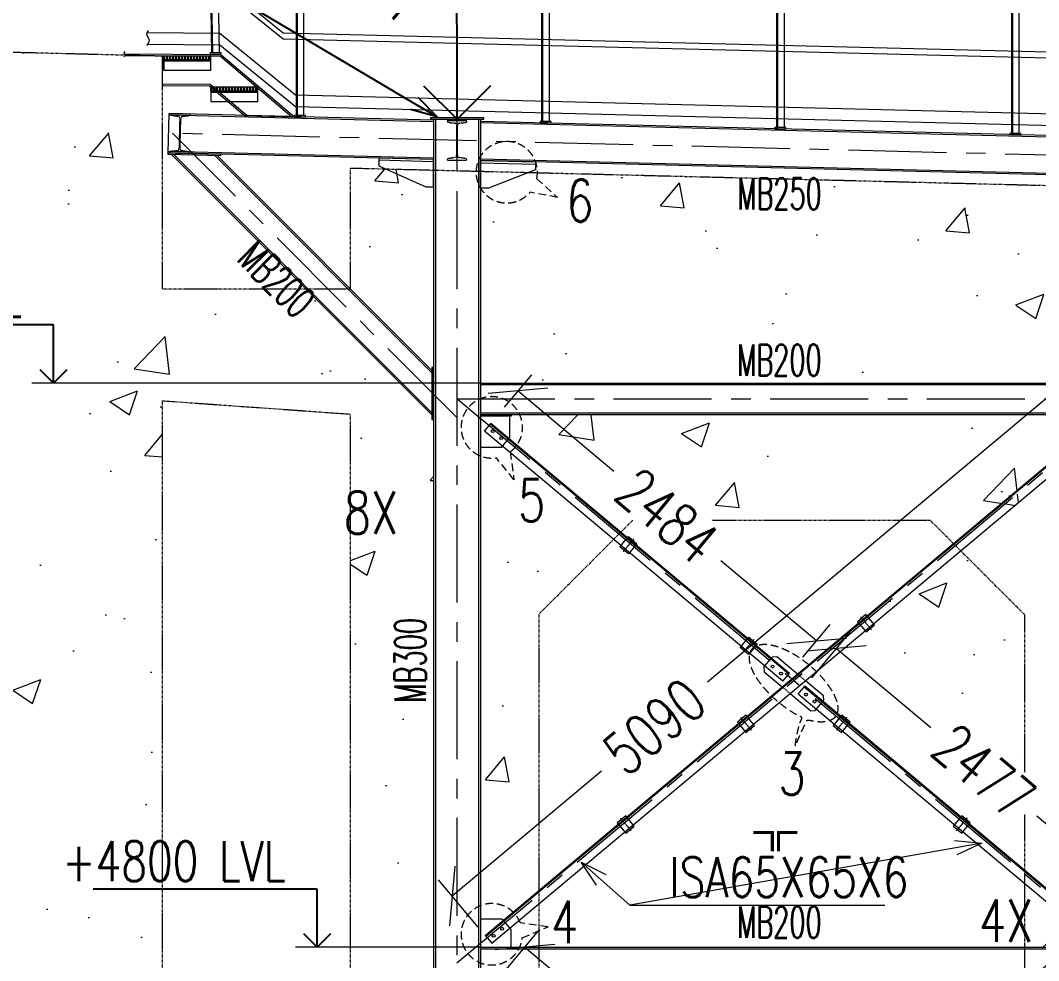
# Model space of a CAD drawing. Header units: millimetres. Extents: x 440906 to 556670, y 99378 to 157816.
# Drawn here: x 481500 to 488000, y 145655 to 151655 of the extents above; entities that cross this region are included whole.
import ezdxf
from ezdxf import colors
from ezdxf.entities.mleader import LeaderData, LeaderLine
from ezdxf.enums import TextEntityAlignment as Align
from ezdxf.math import Vec2, Vec3

# ---------------------------------------------------------------- set-up
doc = ezdxf.new("R2010")
doc.units = ezdxf.units.MM
for name, pattern in [('CENTER', [2, 1.25, -0.25, 0.25, -0.25]), ('HIDDEN', [0.375, 0.25, -0.125]), ('PHANTOM2', [31.75, 15.875, -3.175, 3.175, -3.175, 3.175, -3.175])]:
    doc.linetypes.add(name, pattern=pattern)
doc.layers.get('Defpoints').update_dxf_attribs({"lineweight": 0})
for name, color, linetype, lineweight in [('Center Line', 2, 'CENTER', 9), ('Construction Line', 3, 'Continuous', 20), ('Dimentions', 1, 'Continuous', 13), ('Hidden Line', 30, 'HIDDEN', 5), ('Text', 1, 'Continuous', 20)]:
    doc.layers.add(name, color=color, linetype=linetype, lineweight=lineweight)
doc.layers.add('Phantom Line', color=250, linetype='PHANTOM2', lineweight=5, transparency=0.4)
doc.styles.add('romans', font='romans.shx', dxfattribs={"width": 0.75})
doc.dimstyles.new('ASHU', dxfattribs={"dimscale": 135, "dimtxt": 2, "dimasz": 2, "dimexe": 1, "dimexo": 1, "dimtad": 0, "dimdec": 0, "dimtxsty": 'romans', "dimblk": 'OBLIQUE', "dimcen": 2.5, "dimclrd": 256, "dimclre": 256, "dimclrt": 256, "dimadec": 0, "dimazin": 0, "dimtfac": 1, "dimtdec": 0, "dimtmove": 0, "dimatfit": 3, "dimldrblk": 'OPEN', "dimfxl": 1, "dimtfill": 1, "dimlwd": 9, "dimlwe": 5, "dimarcsym": 0})

# ---------------------------------------------------------------- blocks, each defined once
blk = doc.blocks.new('RTGBGRB')
at = {"layer": 'Phantom Line', "true_color": 0x636466}
h = blk.add_hatch(dxfattribs=at)
h.set_pattern_fill('AR-CONC', color=251, scale=10)
h.set_pattern_definition([(50, (-101621.4, -232375), (1821.847, -159.391), [190.5, -2095.5]), (355, (-101621.4, -232375), (-352.434, 1910.568), [152.4, -1676.406]), (100.45144, (-101469.5, -232388.2), (1469.412, 1751.178), [161.9, -1780.902]), (46.1842, (-101621.4, -231867), (2710.79, -420.423), [285.75, -3143.25]), (96.6356, (-101395.5, -231902), (2374.041, 2474.261), [242.85, -2671.356]), (351.1842, (-101621.4, -231867), (2374.041, 2474.26), [228.6, -2514.597]), (21, (-101367.4, -231994), (1516.144, -1022.652), [190.5, -2095.5]), (326, (-101367.4, -231994), (618.02, 1841.88), [152.4, -1676.4]), (71.45144, (-101241, -232079.2), (2134.164, 819.228), [161.9, -1780.899]), (37.5, (-101621.4, -232374.96), (30.886, 845.5504), [0, -1656.08, 0, -1701.8, 0, -1682.75]), (7.5, (-101621.4, -232375), (668.1966, 1001.8057), [0, -970.28, 0, -1617.98, 0, -641.35]), (327.5, (-102187.8, -232374.96), (1355.906, -57.2874), [0, -635, 0, -1981.2, 0, -2628.9]), (317.5, (-102441.8, -232375), (1481.292, 254.265), [0, -825.5, 0, -1315.72, 0, -1866.9])])
edge = h.paths.add_edge_path()
edge.add_line((76640.5, 7849.3), (77840.5, 7764.3))
edge.add_line((77840.5, 7764.3), (77840.5, -860.5))
edge.add_line((77840.5, -860.5), (78219.1, -860.5))
edge.add_line((78219.1, -860.5), (78219.1, 89.5))
edge.add_line((78219.1, 89.5), (78269.1, 139.5))
edge.add_line((78269.1, 139.5), (78269.1, 159.5))
edge.add_line((78269.1, 159.5), (78369.1, 159.5))
edge.add_line((78369.1, 159.5), (78367.2, 9321.3))
edge.add_line((78367.2, 9321.3), (77838.7, 9334.5))
edge.add_line((77838.7, 9334.5), (77840.5, 8564.3))
edge.add_line((77840.5, 8564.3), (76640.5, 8564.3))
edge.add_line((76640.5, 8564.3), (76640.5, 10050))
edge.add_line((76640.5, 10050), (75233.8, 10085.1))
edge.add_arc((75140.5, 10088), 93.3, 178.87495, 358.26086, ccw=False)
edge.add_line((75047.3, 10089.8), (73640.5, 10125))
edge.add_line((73640.5, 10125), (73640.5, -860.5))
edge.add_line((73640.5, -860.5), (76640.5, -860.5))
edge.add_line((76640.5, -860.5), (76640.5, 7849.3))
h.paths.add_polyline_path([(79043.4, 1037.3), (78850.8, 876.1), (78857.2, 868.4), (78857.2, 659.5), (78669.1, 659.5), (78669.1, 159.5), (78769.1, 159.5), (78769.1, 139.5), (78819.1, 89.5), (78819.1, -860.5), (79043.4, -860.5)])
h.paths.add_polyline_path([(79043.4, 2776.7), (79280.4, 3013.7), (79934.1, 3013.7), (78809.1, 3955.6), (78802.7, 3947.9), (78669.1, 3947.9), (78669.1, 933.6), (78802.7, 933.6), (78809.1, 925.9), (79043.4, 1122.1)])
h.paths.add_polyline_path([(82487.3, 4005.4), (82480.9, 4013.1), (82480.9, 4149.5), (82470.9, 4149.5), (82143.4, 4150.4), (82143.4, 3863.7), (81843.4, 3563.7), (79378.4, 3563.7), (80035.4, 3013.7), (81302.8, 3013.7)])
h.paths.add_polyline_path([(79043.4, 4159.5), (78867.2, 4159.5), (78867.2, 4149.5), (78857.2, 4149.5), (78857.2, 4013.1), (78850.8, 4005.4), (79043.4, 3844.2)])
h.paths.add_polyline_path([(82669.1, 3947.9), (82535.5, 3947.9), (82529.1, 3955.6), (81404, 3013.7), (81843.4, 3013.7), (82143.4, 2713.7), (82143.4, 1225.2), (82669.1, 785.1)])
h.paths.add_polyline_path([(82669.1, 7734), (80669.1, 6059.5), (82143.4, 4825.2), (82143.4, 4848.8), (82638.4, 4434.4), (82626.8, 4420.5), (82669.1, 4385.1)])
edge = h.paths.add_edge_path(flags=16)
edge.add_arc((82536.9, 7608.5), 9, 0, 360)
edge = h.paths.add_edge_path(flags=16)
edge.add_arc((82590.6, 7653.4), 9, 0, 360)
h.paths.add_polyline_path([(82143.4, 4764), (82143.4, 4359.5), (82475.3, 4359.5), (82475.3, 4473.2), (82481.7, 4480.8)])
h.paths.add_polyline_path([(79043.4, 6491.3), (79549.2, 6997.1), (78669.1, 7734), (78669.1, 4385.1), (78711.3, 4420.5), (78699.7, 4434.4), (79043.4, 4722.1)])
edge = h.paths.add_edge_path(flags=16)
edge.add_arc((78801.2, 7608.5), 9, 0, 360)
edge = h.paths.add_edge_path(flags=16)
edge.add_arc((78747.5, 7653.4), 9, 0, 360)
h.paths.add_polyline_path([(82487.3, 7605.4), (82480.9, 7613.1), (82480.9, 7749.5), (82470.9, 7749.5), (82470.9, 7759.5), (78867.2, 7759.5), (78867.2, 7749.5), (78857.2, 7749.5), (78857.2, 7613.1), (78850.8, 7605.4), (79562, 7010), (79640.5, 7088.5), (81540.5, 7088.5), (81690.6, 6938.4)])
h.paths.add_polyline_path([(82669.1, 7547.9), (82535.5, 7547.9), (82529.1, 7555.6), (81736.8, 6892.2), (82143.4, 6485.6), (82143.4, 4848.8), (82638.4, 4434.4), (82626.8, 4420.5), (82669.1, 4385.1)], flags=17)
h.paths.add_polyline_path([(83343.4, 6491.3), (83815.9, 6963.8), (83109.1, 7555.6), (83102.7, 7547.9), (82969.1, 7547.9), (82969.1, 4385.1), (83011.3, 4420.5), (82999.7, 4434.4), (83343.4, 4722.1)])
h.paths.add_polyline_path([(83343.4, 4637.3), (83156.5, 4480.8), (83162.9, 4473.2), (83162.9, 4359.5), (83343.4, 4359.5)])
h.paths.add_polyline_path([(83109.1, 3955.6), (83102.7, 3947.9), (82969.1, 3947.9), (82969.1, 785.1), (83343.4, 1098.5), (83343.4, 2713.7), (83643.4, 3013.7), (84234.1, 3013.7)])
h.paths.add_polyline_path([(83343.4, 4159.5), (83167.2, 4159.5), (83167.2, 4149.5), (83157.2, 4149.5), (83157.2, 4013.1), (83150.8, 4005.4), (83463.3, 3743.8), (83343.4, 3863.7)])
h.paths.add_polyline_path([(86787.3, 4005.4), (86780.9, 4013.1), (86780.9, 4149.5), (86770.9, 4149.5), (86770.9, 4159.5), (86443.4, 4159.5), (86443.4, 3863.7), (86143.4, 3563.7), (83678.4, 3563.7), (84335.4, 3013.7), (85602.8, 3013.7)])
h.paths.add_polyline_path([(86969.1, 3947.9), (86835.5, 3947.9), (86829.1, 3955.6), (85704, 3013.7), (86143.4, 3013.7), (86443.4, 2713.7), (86443.4, 1225.2), (86969.1, 785.1)])
h.paths.add_polyline_path([(86969.1, 659.5), (86780.9, 659.5), (86780.9, 868.4), (86787.3, 876.1), (86443.4, 1164), (86443.4, -360.5), (86819.1, -360.5), (86819.1, 89.5), (86869.1, 139.5), (86869.1, 159.5), (86969.1, 159.5)])
h.paths.add_polyline_path([(83343.4, 1037.3), (83150.8, 876.1), (83157.2, 868.4), (83157.2, 659.5), (82969.1, 659.5), (82969.1, 159.5), (83069.1, 159.5), (83069.1, 139.5), (83119.1, 89.5), (83119.1, -360.5), (83343.4, -360.5)])
h.paths.add_polyline_path([(82669.1, 659.5), (82480.9, 659.5), (82480.9, 868.4), (82487.3, 876.1), (82143.4, 1164), (82143.4, -360.5), (82519.1, -360.5), (82519.1, 89.5), (82569.1, 139.5), (82569.1, 159.5), (82669.1, 159.5)])
h.paths.add_polyline_path([(86787.3, 7605.4), (86780.9, 7613.1), (86780.9, 7749.5), (86770.9, 7749.5), (86770.9, 7759.5), (83167.2, 7759.5), (83167.2, 7749.5), (83157.2, 7749.5), (83157.2, 7613.1), (83150.8, 7605.4), (83862, 7010), (83940.5, 7088.5), (85840.5, 7088.5), (85990.6, 6938.4)])
h.paths.add_polyline_path([(86969.1, 7547.9), (86835.5, 7547.9), (86829.1, 7555.6), (86036.8, 6892.2), (86443.4, 6485.6), (86443.4, 4848.8), (86938.4, 4434.4), (86926.8, 4420.5), (86969.1, 4385.1)])
h.paths.add_polyline_path([(86443.4, 4764), (86443.4, 4359.5), (86775.3, 4359.5), (86775.3, 4473.2), (86781.7, 4480.8)])
h.paths.add_polyline_path([(87638.7, 9089.5), (87267.2, 9098.8), (87269.1, 159.5), (87369.1, 159.5), (87369.1, 139.5), (87419.1, 89.5), (87419.1, -360.5), (87640.5, -360.5)])
h.paths.add_polyline_path([(88040.6, 9089.5), (87640.5, 9089.5), (87640.5, 8124.5), (88040.6, 8524.5)])
h.paths.add_polyline_path([(82667.2, 9213.8), (78667.2, 9313.8), (78669.1, 7959.5), (82669.1, 7959.5)])
h.paths.add_polyline_path([(86967.2, 9106.3), (82967.2, 9206.3), (82969.1, 7959.5), (86969.1, 7959.5)])
at = {"layer": 'Phantom Line', "color": 251, "true_color": 0x636466}
for p, q in [((76640.5, 10050), (73640.5, 10125)), ((76640.5, 8564.3), (76640.5, 10050)), ((87640.5, 9089.5), (77840.5, 9334.5)), ((77840.5, 8564.3), (77840.5, 9334.5)), ((77840.5, 8564.3), (76640.5, 8564.3)), ((76640.5, 7849.3), (76636.1, 7849.3)), ((76640.5, -936), (76640.5, 7849.3)), ((77840.5, 7764.3), (76640.5, 7849.3)), ((77840.5, -936), (77840.5, 7764.3)), ((79640.5, 7088.5), (79043.4, 6491.3)), ((81540.5, 7088.5), (79640.5, 7088.5)), ((82143.4, 6485.6), (81540.5, 7088.5)), ((79043.4, 3800.7), (79043.4, 6491.3)), ((82143.4, 3863.7), (82143.4, 6485.6))]:
    blk.add_line(p, q, dxfattribs=at)
blk = doc.blocks.new('_Open90')
at = {"color": 0, "linetype": 'ByBlock', "lineweight": -2}
for p, q in [((-0.5, 0.5), (0, 0)), ((0, 0), (-1, 0)), ((0, 0), (-0.5, -0.5))]:
    blk.add_line(p, q, dxfattribs=at)
blk = doc.blocks.new('hh')
at = {"layer": 'Construction Line', "ltscale": 20}
blk.add_line((194918.3, 243107.6), (194918.3, 242108), dxfattribs=at)
blk.add_lwpolyline([(194912.4, 242108.1), (194962.3, 242107), (194962.3, 243107.6), (194912.3, 243107.6)], close=True, dxfattribs=at)
at = {"layer": 'Construction Line'}
blk.add_lwpolyline([(194902.4, 242098.4), (194972.3, 242096.7), (194972.6, 242106.7), (194902.6, 242108.4)], close=True, dxfattribs=at)
blk = doc.blocks.new('_Open30')
at = {"color": 0, "linetype": 'ByBlock', "lineweight": -2}
for p, q in [((-1, 0.268), (0, 0)), ((0, 0), (-1, -0.268)), ((0, 0), (-1, 0))]:
    blk.add_line(p, q, dxfattribs=at)
blk = doc.blocks.new('_Oblique')
at = {"color": 0, "linetype": 'ByBlock', "lineweight": -2}
blk.add_line((-0.5, -0.5), (0.5, 0.5), dxfattribs=at)
blk = doc.blocks.new('*D165')
at = {"layer": 'Defpoints', "color": 0, "transparency": 16777216}
for p in [(488158.7, 149410.1), (488411.7, 149107.9), (484509.1, 145840.6)]:
    blk.add_point(p, dxfattribs=at)
at = {"layer": 'Dimentions', "lineweight": 5, "transparency": 16777216}
for p, q in [((488325.1, 149211.4), (488072.1, 149513.6)), ((484422.5, 145944.1), (484169.4, 146246.3))]:
    blk.add_line(p, q, dxfattribs=at)
at = {"layer": 'Dimentions', "lineweight": 9, "transparency": 16777216}
for p, q in [((488158.7, 149410.1), (485885.6, 147507.1)), ((484256.1, 146142.8), (485209.1, 146940.7))]:
    blk.add_line(p, q, dxfattribs=at)
at = {"layer": 'Dimentions', "lineweight": 9, "transparency": 16777216, "xscale": 270, "yscale": 270, "zscale": 270}
for p, rotation in [((488158.7, 149410.1), 39.93638314696971), ((484256.1, 146142.8), 219.9363831469697)]:
    blk.add_blockref('_Oblique', p, dxfattribs=dict(at, rotation=rotation))
at = {"layer": 'Dimentions', "transparency": 16777216, "insert": (485547.4, 147223.9), "char_height": 270, "attachment_point": 5, "rotation": 39.93638, "style": 'romans', "bg_fill": 3, "box_fill_scale": 1.1, "bg_fill_color": 256, "bg_fill_true_color": 13158600, "bg_fill_transparency": 0}
blk.add_mtext('5090', dxfattribs=at)
blk = doc.blocks.new('_Open')
at = {"color": 0, "linetype": 'ByBlock', "lineweight": -2}
for p, q in [((-1, 0.167), (0, 0)), ((-1, -0.167), (0, 0)), ((0, 0), (-1, 0))]:
    blk.add_line(p, q, dxfattribs=at)
blk = doc.blocks.new('*D166')
at = {"layer": 'Defpoints', "color": 0, "transparency": 16777216}
for p in [(484677.1, 149365.2), (484503.5, 149157.7), (486408.4, 147562.9)]:
    blk.add_point(p, dxfattribs=at)
at = {"layer": 'Dimentions', "lineweight": 5, "transparency": 16777216}
for p, q in [((484590.1, 149261.3), (484763.8, 149468.7)), ((486495, 147666.5), (486668.7, 147873.9))]:
    blk.add_line(p, q, dxfattribs=at)
at = {"layer": 'Dimentions', "lineweight": 9, "transparency": 16777216}
for p, q in [((484677.1, 149365.2), (485287.6, 148854)), ((486582, 147770.4), (485971.5, 148281.5))]:
    blk.add_line(p, q, dxfattribs=at)
at = {"layer": 'Dimentions', "lineweight": 9, "transparency": 16777216, "xscale": 270, "yscale": 270, "zscale": 270}
for p, rotation in [((484677.1, 149365.2), 140.0636168530299), ((486582, 147770.4), 320.0636168530299)]:
    blk.add_blockref('_Oblique', p, dxfattribs=dict(at, rotation=rotation))
at = {"layer": 'Dimentions', "transparency": 16777216, "insert": (485629.6, 148567.8), "char_height": 270, "attachment_point": 5, "rotation": 320.06362, "style": 'romans', "bg_fill": 3, "box_fill_scale": 1.1, "bg_fill_color": 256, "bg_fill_true_color": 13158600, "bg_fill_transparency": 0}
blk.add_mtext('2484', dxfattribs=at)
blk = doc.blocks.new('*D167')
at = {"layer": 'Defpoints', "color": 0, "transparency": 16777216}
for p in [(486465.1, 147430.7), (488608.6, 146132.3), (488364.4, 145840.6)]:
    blk.add_point(p, dxfattribs=at)
at = {"layer": 'Dimentions', "lineweight": 5, "transparency": 16777216}
for p, q in [((486551.8, 147534.2), (486796, 147825.9)), ((488451, 145944.1), (488695.3, 146235.8))]:
    blk.add_line(p, q, dxfattribs=at)
at = {"layer": 'Dimentions', "lineweight": 9, "transparency": 16777216}
for p, q in [((486709.3, 147722.4), (487311.5, 147218.2)), ((488608.6, 146132.3), (487988, 146651.8))]:
    blk.add_line(p, q, dxfattribs=at)
at = {"layer": 'Dimentions', "lineweight": 9, "transparency": 16777216, "xscale": 270, "yscale": 270, "zscale": 270}
for p, rotation in [((486709.3, 147722.4), 140.0636168530301), ((488608.6, 146132.3), 320.0636168530301)]:
    blk.add_blockref('_Oblique', p, dxfattribs=dict(at, rotation=rotation))
at = {"layer": 'Dimentions', "transparency": 16777216, "insert": (487649.8, 146935), "char_height": 270, "attachment_point": 5, "rotation": 320.06362, "style": 'romans', "bg_fill": 3, "box_fill_scale": 1.1, "bg_fill_color": 256, "bg_fill_true_color": 13158600, "bg_fill_transparency": 0}
blk.add_mtext('2477', dxfattribs=at)
blk = doc.blocks.new('*D168')
at = {"layer": 'Defpoints', "color": 0, "transparency": 16777216}
for p in [(488168.3, 145798.7), (488370, 145557.7), (484461.7, 142285.7)]:
    blk.add_point(p, dxfattribs=at)
at = {"layer": 'Dimentions', "lineweight": 5, "transparency": 16777216}
for p, q in [((488283.4, 145661.3), (488081.6, 145902.2)), ((484375.1, 142389.2), (484173.3, 142630.2))]:
    blk.add_line(p, q, dxfattribs=at)
at = {"layer": 'Dimentions', "lineweight": 9, "transparency": 16777216}
for p, q in [((488168.3, 145798.7), (485960.9, 143950.7)), ((484260, 142526.7), (485284.4, 143384.3))]:
    blk.add_line(p, q, dxfattribs=at)
at = {"layer": 'Dimentions', "lineweight": 9, "transparency": 16777216, "xscale": 270, "yscale": 270, "zscale": 270}
for p, rotation in [((488168.3, 145798.7), 39.93638314697022), ((484260, 142526.7), 219.9363831469702)]:
    blk.add_blockref('_Oblique', p, dxfattribs=dict(at, rotation=rotation))
at = {"layer": 'Dimentions', "transparency": 16777216, "insert": (485622.7, 143667.5), "char_height": 270, "attachment_point": 5, "rotation": 39.93638, "style": 'romans', "bg_fill": 3, "box_fill_scale": 1.1, "bg_fill_color": 256, "bg_fill_true_color": 13158600, "bg_fill_transparency": 0}
blk.add_mtext('5097', dxfattribs=at)
blk = doc.blocks.new('*D169')
at = {"layer": 'Defpoints', "color": 0, "transparency": 16777216}
for p in [(484720.5, 145816.9), (484503.5, 145557.7), (486408.4, 143962.9)]:
    blk.add_point(p, dxfattribs=at)
at = {"layer": 'Dimentions', "lineweight": 5, "transparency": 16777216}
for p, q in [((484590.1, 145661.3), (484807.1, 145920.4)), ((486495, 144066.5), (486712, 144325.6))]:
    blk.add_line(p, q, dxfattribs=at)
at = {"layer": 'Dimentions', "lineweight": 9, "transparency": 16777216}
for p, q in [((484720.5, 145816.9), (485331, 145305.8)), ((486625.4, 144222.1), (486014.9, 144733.2))]:
    blk.add_line(p, q, dxfattribs=at)
at = {"layer": 'Dimentions', "lineweight": 9, "transparency": 16777216, "xscale": 270, "yscale": 270, "zscale": 270}
for p, rotation in [((484720.5, 145816.9), 140.0636168530299), ((486625.4, 144222.1), 320.0636168530299)]:
    blk.add_blockref('_Oblique', p, dxfattribs=dict(at, rotation=rotation))
at = {"layer": 'Dimentions', "transparency": 16777216, "insert": (485672.9, 145019.5), "char_height": 270, "attachment_point": 5, "rotation": 320.06362, "style": 'romans', "bg_fill": 3, "box_fill_scale": 1.1, "bg_fill_color": 256, "bg_fill_true_color": 13158600, "bg_fill_transparency": 0}
blk.add_mtext('2484', dxfattribs=at)
blk = doc.blocks.new('RT4TG')
at = {"color": 1}
blk.add_lwpolyline([(191832.7, 236597.6), (191902.7, 236597.6), (191902.7, 236682.6), (191832.7, 236682.6)], close=True, dxfattribs=at)
at = {"layer": 'Center Line'}
blk.add_line((191867.7, 236692.6), (191867.7, 236587.6), dxfattribs=at)
blk = doc.blocks.new('grg')
h = blk.add_hatch()
h.set_pattern_fill('ANSI32', color=256, scale=2, angle=45)
h.set_pattern_definition([(90, (-1377.152, -782.487), (-19.05, 0), []), (90, (-1370.802, -776.137), (-19.05, 0), [])])
h.paths.add_polyline_path([(482716.1, 151546), (482416.1, 151546), (482416.1, 151521), (482716.1, 151521)])
h = blk.add_hatch()
h.set_pattern_fill('ANSI32', color=256, scale=2, angle=45)
h.set_pattern_definition([(90, (-1077.152, -981.895), (-19.05, 0), []), (90, (-1070.802, -975.545), (-19.05, 0), [])])
h.paths.add_polyline_path([(483016.1, 151346.5), (482716.1, 151346.5), (482716.1, 151321.5), (483016.1, 151321.5)])
at = {"layer": 'Construction Line'}
for p, q in [((482416.1, 151515), (482716.1, 151515)), ((482408, 151369.5), (482408, 151358.5)), ((482716.1, 151315.5), (483016.1, 151315.5)), ((482930.6, 151166.6), (483249.8, 151158.6))]:
    blk.add_line(p, q, dxfattribs=at)
for points in [[(482162.4, 151560.5), (482780.4, 151555.5), (483249.8, 151158.6)], [(482169.5, 151549.5), (482776.3, 151544.5), (483232.2, 151159.1)], [(482408, 151369.5), (482710.5, 151367.1), (482948.1, 151166.2)], [(482408, 151358.5), (482706.5, 151356.1), (482930.6, 151166.6)]]:
    blk.add_lwpolyline(points, dxfattribs=at)
for points in [[(482416.1, 151521), (482716.1, 151521), (482716.1, 151546), (482416.1, 151546)], [(482416.1, 151456), (482716.1, 151456), (482716.1, 151521), (482416.1, 151521)], [(482716.1, 151321.5), (483016.1, 151321.5), (483016.1, 151346.5), (482716.1, 151346.5)], [(482716.1, 151256.5), (483016.1, 151256.5), (483016.1, 151321.5), (482716.1, 151321.5)]]:
    blk.add_lwpolyline(points, close=True, dxfattribs=at)
blk.add_spline([(482167.9, 151573.1), (482161.2, 151562.8), (482169.7, 151551.8), (482160.7, 151541.3)], degree=3, dxfattribs=at)
blk = doc.blocks.new('*D222')
at = {"layer": 'Defpoints', "color": 0, "transparency": 16777216}
for p in [(482729.6, 152446.7), (483374.8, 152252.5), (483207.8, 152050.8)]:
    blk.add_point(p, dxfattribs=at)
at = {"layer": 'Dimentions', "lineweight": 5, "transparency": 16777216}
for p, q in [((482815.7, 152550.7), (482982.7, 152752.4)), ((483293.9, 152154.7), (483460.9, 152356.5))]:
    blk.add_line(p, q, dxfattribs=at)
at = {"layer": 'Dimentions', "lineweight": 9, "transparency": 16777216}
for p, q in [((482896.6, 152648.4), (483374.8, 152252.5)), ((483374.8, 152252.5), (483582.8, 152080.3))]:
    blk.add_line(p, q, dxfattribs=at)
at = {"layer": 'Dimentions', "lineweight": 9, "transparency": 16777216, "xscale": 270, "yscale": 270, "zscale": 270}
for p, rotation in [((482896.6, 152648.4), 140.3752795531992), ((483374.8, 152252.5), 320.3752795531992)]:
    blk.add_blockref('_Oblique', p, dxfattribs=dict(at, rotation=rotation))
at = {"layer": 'Dimentions', "transparency": 16777216, "insert": (483822.3, 151882), "char_height": 270, "attachment_point": 5, "rotation": 320.37528, "style": 'romans', "bg_fill": 3, "box_fill_scale": 1.1, "bg_fill_color": 256, "bg_fill_true_color": 13158600, "bg_fill_transparency": 0}
blk.add_mtext('621', dxfattribs=at)
blk = doc.blocks.new('FGFG')
at = {"layer": 'Center Line', "linetype": 'CENTER', "ltscale": 500}
for p, q in [((484286.7, 145715.6), (488586.7, 149315.6)), ((488586.7, 145715.6), (484286.7, 149315.6)), ((484286.7, 149315.6), (488586.7, 149315.6))]:
    blk.add_line(p, q, dxfattribs=at)
at = {"layer": 'Construction Line'}
for p, q in [((484436.7, 149415.6), (488436.7, 149415.6)), ((484436.7, 149405.6), (488436.7, 149405.6)), ((484436.7, 149225.6), (488436.7, 149225.6)), ((484436.7, 149215.6), (488436.7, 149215.6)), ((484436.7, 149205.6), (484634.9, 149205.6)), ((484624.9, 149069.1), (484624.9, 149205.6)), ((484634.9, 149205.6), (484634.9, 149215.6)), ((486366.6, 147513.1), (484461.7, 149107.9)), ((484467.4, 145890.4), (488370, 149157.7)), ((484471.2, 145885.8), (488373.9, 149153.1)), ((486404.5, 147558.3), (484499.6, 149153.1)), ((486408.4, 147562.9), (484503.5, 149157.7)), ((484509.1, 145840.6), (488411.7, 149107.9)), ((484570.3, 149003.9), (484624.9, 149069.1)), ((486245.2, 147601.7), (486299.8, 147666.9)), ((486328, 147669.4), (486299.8, 147666.9)), ((486460.1, 147558.8), (486328, 147669.4)), ((486245.2, 147601.7), (486247.7, 147573.6)), ((486247.7, 147573.6), (486362.7, 147477.3)), ((486366.6, 147513.1), (486408.4, 147562.9)), ((486465.1, 147430.7), (486506.8, 147480.5)), ((488402.3, 145885.8), (486503, 147475.9)), ((488406.1, 145890.4), (486506.8, 147480.5)), ((486625.8, 147420.1), (486510.7, 147516.4)), ((486413.4, 147434.9), (486545.5, 147324.2)), ((488364.4, 145840.6), (486465.1, 147430.7)), ((486628.3, 147391.9), (486625.8, 147420.1)), ((486573.7, 147326.7), (486628.3, 147391.9)), ((486545.5, 147324.2), (486573.7, 147326.7)), ((484576, 145994.4), (484442.4, 145994.4)), ((484576, 145994.4), (484630.5, 145929.2)), ((484630.5, 145929.2), (484630.5, 145815.6)), ((484467.4, 145890.4), (484509.1, 145840.6)), ((484436.7, 145815.6), (488436.7, 145815.6)), ((484436.7, 145805.6), (488436.7, 145805.6))]:
    blk.add_line(p, q, dxfattribs=at)
at = {"layer": 'Construction Line', "linetype": 'HIDDEN', "ltscale": 20}
for p, q in [((486510.7, 147516.4), (486460.1, 147558.8)), ((486362.7, 147477.3), (486413.4, 147434.9))]:
    blk.add_line(p, q, dxfattribs=at)
at = {"layer": 'Construction Line'}
for centre in [(484568.9, 149064.5), (486301.2, 147606.3), (486354.9, 147561.4), (486514.7, 147427.6), (486568.4, 147382.7), (484574.5, 145933.8), (484520.8, 145888.9)]:
    blk.add_circle(centre, 9, dxfattribs=at)
at = {"layer": 'Text', "linetype": 'HIDDEN', "ltscale": 200}
for points in [[(484627.4, 148976.3), (484650.4, 148798.4), (484538.9, 148938.9, -8.03346)], [(484703.8, 145875.6), (484868.9, 145945.8), (484691.3, 145970.9, 8.03346)]]:
    blk.add_lwpolyline(points, format="xyb", close=True, dxfattribs=at)
blk.add_rational_spline([(486446.3, 147100.3), (486485.4, 147199.5), (486522.8, 147266.6), (486793.9, 147188.9), (486702.4, 147406.6), (486610.9, 147624.3), (486358.7, 147724.4), (486106.6, 147824.4), (486159, 147622.3), (486211.4, 147420.1), (486489.1, 147280.5), (486458.6, 147207.8), (486446.3, 147100.3)], [1, 1, 1, 0.733992566907, 1, 0.733992566907, 1, 0.733992566907, 1, 0.733992566907, 1, 1, 1], degree=2, knots=[0, 0, 0, 1, 1, 2.493228, 2.493228, 3.986457, 3.986457, 5.479685, 5.479685, 6.972914, 6.972914, 7.972914, 7.972914, 7.972914], dxfattribs=at)
at = {"layer": 'Text', "linetype": 'HIDDEN', "ltscale": 200, "style": 'romans', "width": 0.75}
for s, p in [('5', (484764.2, 148802.7)), ('3', (486425.9, 147058.5)), ('4', (484973.4, 146111.7)), ('4X', (487792.3, 146121))]:
    blk.add_text(s, height=270, dxfattribs=at).set_placement(p, align=Align.TOP_CENTER)
at = {"layer": 'Text', "style": 'romans', "width": 0.6}
blk.add_text('MB300', height=200, rotation=90, dxfattribs=at).set_placement((483888.6, 147645.8), align=Align.TOP_CENTER)
at = {"layer": 'Dimentions'}
dim = blk.add_linear_dim(base=(488158.7, 149410.1), p1=(484509.1, 145840.6), p2=(488411.7, 149107.9), angle=39.93638, dimstyle='ASHU', dxfattribs=at)
dim.commit()
dim.dimension.update_dxf_attribs({"geometry": '*D165', "text_midpoint": (485547.4, 147223.9), "dimtype": 129})
at = {"layer": 'Text', "const_width": 20}
blk.add_lwpolyline([(486179.4, 146547.9), (486299.4, 146547.9), (486299.4, 146427.9)], dxfattribs=at)
at = {"layer": 'Construction Line', "linetype": 'CENTER', "rotation": 39.93638314698141}
for p in [(490923.1, -157371.6), (490156.3, -158013.5)]:
    blk.add_blockref('RT4TG', p, dxfattribs=at)
at = {"layer": 'Dimentions'}
dim = blk.add_aligned_dim(p1=(486408.4, 147562.9), p2=(484503.5, 149157.7), distance=-270.5, dimstyle='ASHU', dxfattribs=at)
dim.commit()
dim.dimension.update_dxf_attribs({"geometry": '*D166', "text_midpoint": (485629.6, 148567.8)})
at = {"layer": 'Construction Line'}
for p, q in [((484461.7, 149107.9), (484503.5, 149157.7)), ((484570.3, 149003.9), (484436.7, 149003.9))]:
    blk.add_line(p, q, dxfattribs=at)
for centre in [(484515.2, 149109.4), (484568.9, 149064.5)]:
    blk.add_circle(centre, 9, dxfattribs=at)
at = {"layer": 'Construction Line', "linetype": 'CENTER', "xscale": -1, "rotation": 320.0636168542291}
for p in [(480589.6, -156232.2), (481356.4, -156874.2)]:
    blk.add_blockref('RT4TG', p, dxfattribs=at)
at = {"layer": 'Text', "style": 'romans', "width": 0.6}
blk.add_text('MB200', height=200, dxfattribs=at).set_placement((486344.2, 149662), align=Align.TOP_CENTER)
at = {"layer": 'Dimentions'}
dim = blk.add_linear_dim(base=(488608.6, 146132.3), p1=(486465.1, 147430.7), p2=(488364.4, 145840.6), angle=320.06362, dimstyle='ASHU', dxfattribs=at)
dim.commit()
dim.dimension.update_dxf_attribs({"geometry": '*D167', "text_midpoint": (487649.8, 146935), "dimtype": 129})
at = {"layer": 'Text', "const_width": 20}
blk.add_lwpolyline([(486459.4, 146547.9), (486339.4, 146547.9), (486339.4, 146427.9)], dxfattribs=at)
at = {"layer": 'Construction Line', "linetype": 'CENTER'}
for p, rotation in [((491689.8, -156729.7), 39.93638314698141), ((187718.4, 88962.3), 320.063616851775), ((188485.1, 88320.4), 320.063616851775)]:
    blk.add_blockref('RT4TG', p, dxfattribs=dict(at, rotation=rotation))
at = {"layer": 'Dimentions'}
dim = blk.add_linear_dim(base=(488168.3, 145798.7), p1=(484461.7, 142285.7), p2=(488370, 145557.7), angle=39.93638, dimstyle='ASHU', dxfattribs=at)
dim.commit()
dim.dimension.update_dxf_attribs({"geometry": '*D168', "text_midpoint": (485622.7, 143667.5), "dimtype": 129})
at = {"layer": 'Text'}
ml = blk.add_multileader_mtext('Standard', dxfattribs=at)
ml.set_content('ISA65X65X6', color=256, style='romans')
ml.set_leader_properties(color=256)
ml.set_arrow_properties(name='OPEN30')
ml.build(insert=Vec2(0, 0))
ml.multileader.update_dxf_attribs({"text_left_attachment_type": 5, "text_right_attachment_type": 5, "dogleg_length": 0.36, "arrow_head_size": 170, "scale": 85})
ctx = ml.context
ctx.base_point, ctx.scale, ctx.char_height, ctx.arrow_head_size, ctx.landing_gap_size, ctx.plane_origin = Vec3(485420.7, 146084), 85, 255, 170, 170, Vec3(489811.9, 146616.7)
ctx.left_attachment, ctx.right_attachment, ctx.text_align_type = 5, 5, 1
notes = []
notes.append((ctx, [(1, (1, 1, 0), (485390.1, 146084), (1, 0), 30.6, [(1, [(487637.8, 146480.4)], 0, []), (0, [(485079.5, 146357.8)], 0, [])])]))
ctx.mtext.insert, ctx.mtext.alignment, ctx.mtext.flow_direction = Vec3(486405.8, 146390), 2, 5
for ctx, leaders in notes:
    for number, flags, end, landing, length, lines in leaders:
        leader = LeaderData()
        leader.index, (leader.has_last_leader_line, leader.has_dogleg_vector, leader.attachment_direction) = number, flags
        leader.last_leader_point, leader.dogleg_vector, leader.dogleg_length = Vec3(end), Vec3(landing), length
        for number, points, colour, breaks in lines:
            line = LeaderLine()
            line.index, line.vertices, line.color, line.breaks = number, Vec3.list(points), colors.encode_raw_color(colour), breaks
            leader.lines.append(line)
        ctx.leaders.append(leader)
at = {"layer": 'Dimentions'}
dim = blk.add_aligned_dim(p1=(486408.4, 143962.9), p2=(484503.5, 145557.7), distance=-338, dimstyle='ASHU', dxfattribs=at)
dim.commit()
dim.dimension.update_dxf_attribs({"geometry": '*D169', "text_midpoint": (485672.9, 145019.5)})
at = {"layer": 'Text', "style": 'romans', "width": 0.6}
blk.add_text('MB200', height=200, dxfattribs=at).set_placement((486344.2, 146075.2), align=Align.TOP_CENTER)

msp = doc.modelspace()

# ---------------------------------------------------------------- linework, layer by layer
at = {"layer": 'Center Line', "linetype": 'CENTER', "ltscale": 500}
for p, q in [((484286.7, 140940.5), (484287.7, 151033.5)), ((493409.2, 150660.5), (482447.6, 150934.5)), ((484287.5, 149118.3), (482471.9, 150933.9))]:
    msp.add_line(p, q, dxfattribs=at)
at = {"layer": 'Construction Line'}
for p, q in [((482408.2, 151239.4), (482409.7, 151428.4)), ((483266, 151180), (483266, 151105)), ((482444.4, 150809.6), (482450.7, 151059.6)), ((484137.4, 151008.1), (482450.5, 151050.3)), ((484137.7, 151017.4), (482450.7, 151059.6)), ((484137.7, 151023.7), (484136.8, 140960.5)), ((484137.7, 151017.4), (484137.7, 150767.2)), ((484137.8, 151023.7), (484437.8, 151023.4)), ((484150.8, 151023.6), (484149.9, 140960.5)), ((484424.6, 151023.4), (484423.7, 140960.5)), ((484437.7, 151023.4), (484436.8, 140960.5)), ((488437.7, 150900.6), (484437.4, 151000.6)), ((488437.7, 150909.9), (484437.7, 151009.9)), ((484437.7, 151009.9), (484437.7, 150759.7)), ((484137.7, 150767.2), (482444.4, 150809.6)), ((484137.9, 150776.3), (482444.7, 150818.7)), ((484127.4, 149137), (482465.4, 150799)), ((484127.4, 149151.2), (482479.9, 150798.7)), ((484127.3, 149405.8), (482741, 150792.1)), ((484127.3, 149419.9), (482755.5, 150791.8)), ((488437.7, 150659.7), (484437.7, 150759.7)), ((488437.7, 150668.8), (484437.9, 150768.8))]:
    msp.add_line(p, q, dxfattribs=at)
at = {"layer": 'Construction Line', "ltscale": 20}
for p, q in [((484137.7, 150753), (483788.1, 150761.8)), ((484437.7, 150745.5), (484787.7, 150736.8))]:
    msp.add_line(p, q, dxfattribs=at)
at = {"layer": 'Construction Line'}
for points in [[(482286.8, 151918.2), (482712.4, 151913.4), (483178.5, 151536), (492856.5, 151295.5)], [(482289.1, 151958.2), (482712.4, 151953.4), (483178.5, 151576), (492856.5, 151335.5)], [(482308.6, 151578.1), (482773.6, 151573.1), (483255.8, 151180.3), (492861.8, 150939.6)], [(482311.3, 151503), (482773.6, 151498), (483255.8, 151105.2), (492861.8, 150864.6)]]:
    msp.add_lwpolyline(points, dxfattribs=at)
for points in [[(484117.8, 151033.7), (484117.8, 151023.7), (484457.8, 151023.4), (484457.8, 151033.4)], [(482776.9, 150791), (482444.2, 150799.6), (482444.4, 150809.6), (482777.2, 150801)], [(484127.3, 149439.9), (484127.4, 149107), (484137.4, 149107), (484137.3, 149439.9)]]:
    msp.add_lwpolyline(points, close=True, dxfattribs=at)
at = {"layer": 'Construction Line', "ltscale": 20}
for points in [[(483788.1, 150776), (483788.1, 150726.5), (484088.1, 150592.2), (484137.7, 150592.2), (484137.7, 150767.2)], [(484787.7, 150751), (484787.7, 150701.5), (484487.3, 150584.7), (484437.7, 150584.7), (484437.7, 150759.7)]]:
    msp.add_lwpolyline(points, close=True, dxfattribs=at)
at = {"layer": 'Construction Line'}
msp.add_spline([(482315.3, 151589.3), (482306, 151568.3), (482321.7, 151529.5), (482305, 151494.9)], degree=3, dxfattribs=at)
at = {"layer": 'Hidden Line'}
for points in [[(482452.7, 150809.4), (482577.6, 150806.2), (482577.7, 150808.9, 0.373885), (482572.3, 150815.5), (482530.2, 150822.5, -0.373885), (482519.3, 150835.7), (482524.3, 151029.7, -0.373885), (482535.9, 151042.3), (482578.3, 151047.1, 0.373885), (482584, 151053.4), (482584.1, 151056.1), (482459.1, 151059.3), (482459.1, 151056.6, 0.373885), (482464.5, 151050.1), (482506.6, 151043, -0.373885), (482517.4, 151029.9), (482512.4, 150835.8, -0.373885), (482500.9, 150823.3), (482458.5, 150818.4, 0.373885), (482452.8, 150812.1)], [(484225.1, 150763.6), (484350.1, 150763.5), (484350.1, 150766.2, 0.373885), (484344.5, 150772.6), (484302.2, 150778.6, -0.373885), (484291, 150791.5), (484291.2, 150985.6, -0.373885), (484302.4, 150998.4), (484344.7, 151004.3, 0.373885), (484350.3, 151010.8), (484350.3, 151013.5), (484225.3, 151013.6), (484225.3, 151010.9, 0.373885), (484230.9, 151004.4), (484273.1, 150998.5, -0.373885), (484284.3, 150985.6), (484284.1, 150791.5, -0.373885), (484272.9, 150778.6), (484230.7, 150772.7, 0.373885), (484225.1, 150766.3)]]:
    msp.add_lwpolyline(points, format="xyb", close=True, dxfattribs=at)
at = {"layer": 'Text'}
for p, q in [((484437.5, 149340.8), (481573.6, 149340.8)), ((484436.7, 145740.8), (483256.8, 145740.8))]:
    msp.add_line(p, q, dxfattribs=at)
at = {"layer": 'Text', "linetype": 'HIDDEN', "ltscale": 200}
msp.add_lwpolyline([(484796, 150644.4), (484929.6, 150524.7), (484753.4, 150558.3, -8.03346)], format="xyb", close=True, dxfattribs=at)

# ---------------------------------------------------------------- block references
at = {"layer": 'Construction Line', "rotation": 0.9076627598457969}
msp.add_blockref('hh', (291667.8, -93718.4), dxfattribs=at)
at = {"layer": 'Construction Line'}
for name, p in [('hh', (288347.6, -91058.8)), ('hh', (289914.7, -91098)), ('hh', (291414.2, -91135.5)), ('hh', (292913.7, -91173)), ('RTGBGRB', (405767.7, 141376.1)), ('grg', (0.2, -119.1))]:
    msp.add_blockref(name, p, dxfattribs=at)

# ---------------------------------------------------------------- texts
at = {"layer": 'Text', "linetype": 'HIDDEN', "ltscale": 200, "style": 'romans', "width": 0.75}
for s, p in [('6', (485071.1, 150639.1)), ('8X', (483738.6, 148648.7))]:
    msp.add_text(s, height=270, dxfattribs=at).set_placement(p, align=Align.TOP_CENTER)
at = {"layer": 'Text', "style": 'romans', "width": 0.6}
msp.add_text('MB250', height=200, dxfattribs=at).set_placement((486345.2, 150648.8), align=Align.TOP_CENTER)
msp.add_text('MB200', height=200, rotation=315, dxfattribs=at).set_placement((483205.5, 150075.5), align=Align.TOP_CENTER)

# ---------------------------------------------------------------- leaders
at = {"layer": 'Text'}
ml = msp.add_multileader_mtext('Standard', dxfattribs=at)
ml.set_content('+10083 LVL\\PT.O.C.', color=256, style='romans')
ml.set_leader_properties(color=256)
ml.set_arrow_properties(name='OPEN90')
ml.build(insert=Vec2(0, 0))
ml.multileader.update_dxf_attribs({"text_right_attachment_type": 6, "dogleg_length": 0.36, "arrow_head_size": 425, "scale": 85})
ctx = ml.context
ctx.base_point, ctx.scale, ctx.char_height, ctx.arrow_head_size, ctx.landing_gap_size, ctx.plane_origin, ctx.plane_x_axis, ctx.plane_y_axis = Vec3(482147.7, 153432.3), 85, 255, 425, 170, Vec3(484682.1, 150915), Vec3(0.999999, 0.001073), Vec3(-0.001073, 0.999999)
ctx.right_attachment, ctx.text_align_type = 6, 1
notes = []
notes.append((ctx, [(0, (1, 1, 0), (484285.3, 153256.1), (-0.999999, -0.001073), 30.6, [(0, [(484287.7, 151023.5)], 0, [])])]))
ctx.mtext.insert, ctx.mtext.text_direction, ctx.mtext.rotation, ctx.mtext.alignment, ctx.mtext.flow_direction = Vec3(483201, 153561), Vec3(0.999999, 0.001073), 0.001073, 2, 5
ml = msp.add_multileader_mtext('Standard', dxfattribs=at)
ml.set_content('+9976 LVL.\\PT.O.C.', color=256, style='romans')
ml.set_leader_properties(color=256)
ml.set_arrow_properties(name='OPEN90')
ml.build(insert=Vec2(0, 0))
ml.multileader.update_dxf_attribs({"text_right_attachment_type": 6, "dogleg_length": 0.36, "arrow_head_size": 425, "scale": 85})
ctx = ml.context
ctx.base_point, ctx.scale, ctx.char_height, ctx.arrow_head_size, ctx.landing_gap_size, ctx.plane_origin = Vec3(486568.8, 153327.1), 85, 255, 425, 170, Vec3(488982.2, 150821.5)
ctx.right_attachment, ctx.text_align_type = 6, 1
notes.append((ctx, [(0, (1, 1, 0), (488587.8, 153148.6), (-1, 0), 30.6, [(0, [(488587.7, 150926)], 0, [])])]))
ctx.mtext.insert, ctx.mtext.alignment, ctx.mtext.flow_direction = Vec3(487563, 153454.6), 2, 5
ml = msp.add_multileader_mtext('Standard', dxfattribs=at)
ml.set_content('COLUMN TOP PL.\\P340X170X10THK.', color=256, style='romans')
ml.set_leader_properties(color=256)
ml.set_arrow_properties(name='OPEN30')
ml.build(insert=Vec2(0, 0))
ml.multileader.update_dxf_attribs({"text_left_attachment_type": 5, "text_right_attachment_type": 5, "dogleg_length": 0.36, "arrow_head_size": 170, "scale": 85})
ctx = ml.context
ctx.base_point, ctx.scale, ctx.char_height, ctx.arrow_head_size, ctx.landing_gap_size, ctx.plane_origin = Vec3(478957.1, 152446), 85, 255, 170, 170, Vec3(485509.6, 152872)
ctx.left_attachment, ctx.right_attachment, ctx.text_align_type = 5, 5, 1
notes.append((ctx, [(0, (1, 1, 0), (481786.6, 152446), (-1, 0), 30.6, [(1, [(484160.1, 151038.4)], 0, [])])]))
ctx.mtext.insert, ctx.mtext.alignment, ctx.mtext.flow_direction = Vec3(480356.6, 153177), 2, 5
ml = msp.add_multileader_mtext('Standard', dxfattribs=at)
ml.set_content('+8400 LVL', color=256, style='romans')
ml.set_leader_properties(color=256)
ml.set_arrow_properties(name='OPEN90')
ml.build(insert=Vec2(0, 0))
ml.multileader.update_dxf_attribs({"text_right_attachment_type": 6, "dogleg_length": 0.36, "arrow_head_size": 170, "scale": 85})
ctx = ml.context
ctx.base_point, ctx.scale, ctx.char_height, ctx.arrow_head_size, ctx.landing_gap_size, ctx.plane_origin = Vec3(479755.6, 149890.1), 85, 255, 170, 170, Vec3(484436.7, 149340.8)
ctx.right_attachment, ctx.text_align_type = 6, 2
notes.append((ctx, [(0, (1, 1, 0), (481710.9, 149711.6), (-1, 0), 30.6, [(0, [(481710.9, 149340.8)], 0, [])])]))
ctx.mtext.insert, ctx.mtext.alignment, ctx.mtext.flow_direction = Vec3(481510.3, 150017.6), 3, 5
ml = msp.add_multileader_mtext('Standard', dxfattribs=at)
ml.set_content('+4800 LVL', color=256, style='romans')
ml.set_leader_properties(color=256)
ml.set_arrow_properties(name='OPEN90')
ml.build(insert=Vec2(0, 0))
ml.multileader.update_dxf_attribs({"text_right_attachment_type": 6, "dogleg_length": 0.36, "arrow_head_size": 170, "scale": 85})
ctx = ml.context
ctx.base_point, ctx.scale, ctx.char_height, ctx.arrow_head_size, ctx.landing_gap_size, ctx.plane_origin = Vec3(481438.8, 146290.1), 85, 255, 170, 170, Vec3(484436.7, 145740.8)
ctx.right_attachment, ctx.text_align_type = 6, 2
notes.append((ctx, [(0, (1, 1, 0), (483394, 146111.6), (-1, 0), 30.6, [(0, [(483394, 145740.8)], 0, [])])]))
ctx.mtext.insert, ctx.mtext.alignment, ctx.mtext.flow_direction = Vec3(483193.4, 146417.6), 3, 5
for ctx, leaders in notes:
    for number, flags, end, landing, length, lines in leaders:
        leader = LeaderData()
        leader.index, (leader.has_last_leader_line, leader.has_dogleg_vector, leader.attachment_direction) = number, flags
        leader.last_leader_point, leader.dogleg_vector, leader.dogleg_length = Vec3(end), Vec3(landing), length
        for number, points, colour, breaks in lines:
            line = LeaderLine()
            line.index, line.vertices, line.color, line.breaks = number, Vec3.list(points), colors.encode_raw_color(colour), breaks
            leader.lines.append(line)
        ctx.leaders.append(leader)

# ---------------------------------------------------------------- next in the draw order: block references
at = {"layer": 'Dimentions'}
msp.add_blockref('FGFG', (0, -74.8), dxfattribs=at)

# ---------------------------------------------------------------- next in the draw order: dimensions: what is measured, and where the dimension line sits
at = {"layer": 'Dimentions', "color": 4}
dim = msp.add_aligned_dim(p1=(482729.6, 152446.7), p2=(483207.8, 152050.8), distance=261.9, dimstyle='ASHU', dxfattribs=at)
dim.commit()
dim.dimension.update_dxf_attribs({"geometry": '*D222', "text_midpoint": (483822.3, 151882)})

doc.saveas('drawing.dxf')
